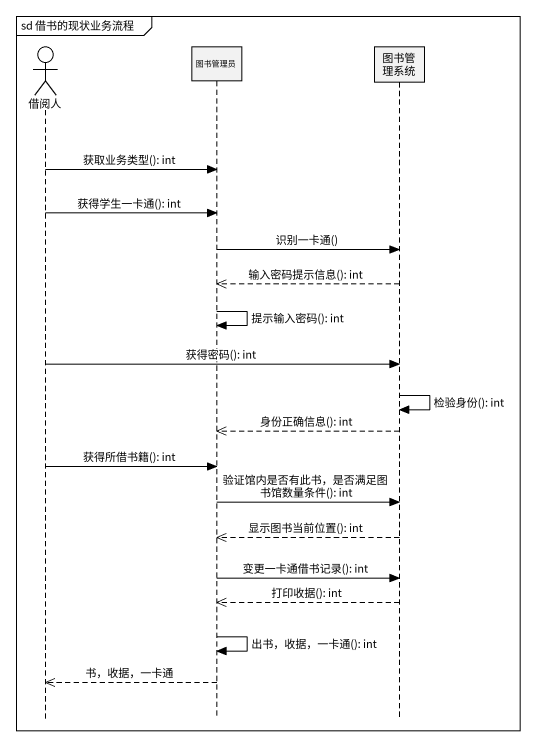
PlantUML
@startuml
mainframe sd 借书的现状业务流程
hide footbox
actor 借阅人
participant 图书管理员
participant 图书管理系统

借阅人 -> 图书管理员 : 获取业务类型(): int
借阅人 -> 图书管理员 : 获得学生一卡通(): int
图书管理员 -> 图书管理系统 : 识别一卡通()
图书管理系统 -->> 图书管理员 : 输入密码提示信息(): int
图书管理员 -> 图书管理员 : 提示输入密码(): int
借阅人 -> 图书管理系统 : 获得密码(): int
图书管理系统 -> 图书管理系统 : 检验身份(): int
图书管理系统 -->> 图书管理员 : 身份正确信息(): int
借阅人 -> 图书管理员 : 获得所借书籍(): int
图书管理员 -> 图书管理系统 : 验证馆内是否有此书，是否满足图书馆数量条件(): int
图书管理系统 -->> 图书管理员 : 显示图书当前位置(): int
图书管理员 -> 图书管理系统 : 变更一卡通借书记录(): int
图书管理系统 -->> 图书管理员 : 打印收据(): int
图书管理员 -> 图书管理员 : 出书，收据，一卡通(): int
图书管理员 -->> 借阅人 : 书，收据，一卡通
@enduml
